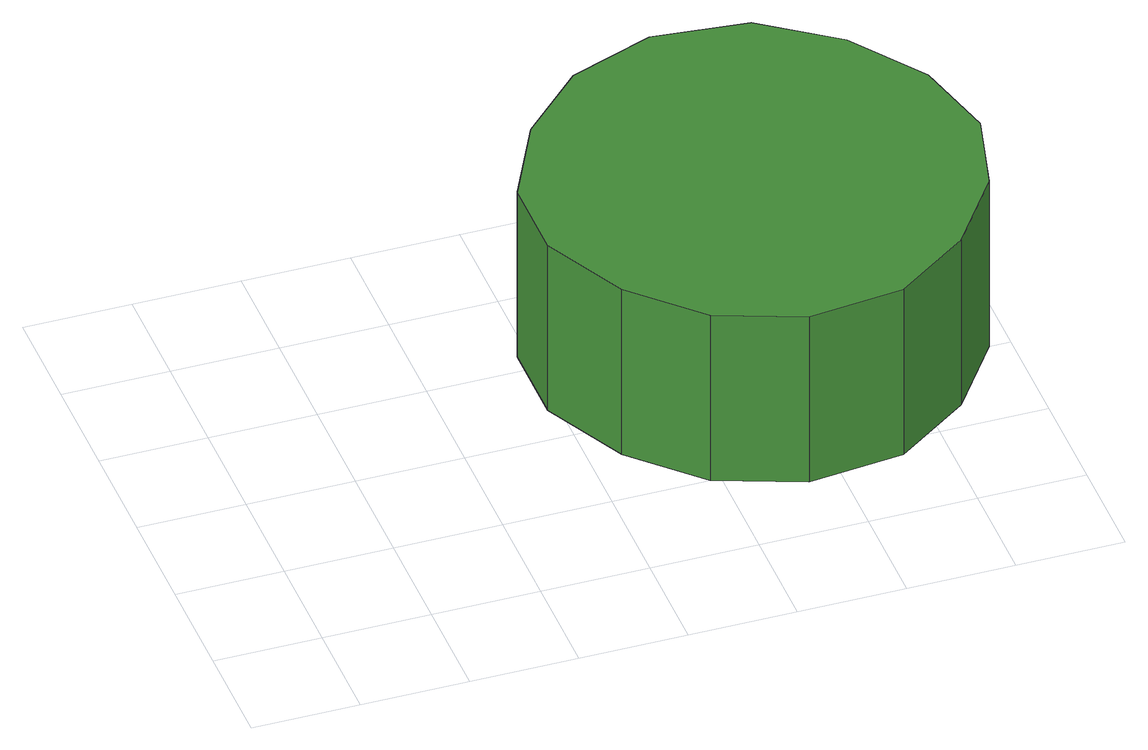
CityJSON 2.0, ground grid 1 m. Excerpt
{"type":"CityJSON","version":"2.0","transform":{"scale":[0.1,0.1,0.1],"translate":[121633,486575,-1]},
"CityObjects":{
"tree1":{"type":"SolitaryVegetationObject","attributes":{"function":"something"},"geometry":[{"type":"MultiSurface","lod":"1","boundaries":[[[0,1,2,3,4,5,6,7,8,9,10,11,12,13,14]],[[15,16,17,18,19,20,21,22,23,24,25,26,27,28,29]],[[0,29,28,1]],[[1,28,27,2]],[[2,27,26,3]],[[3,26,25,4]],[[4,25,24,5]],[[5,24,23,6]],[[6,23,22,7]],[[7,22,21,8]],[[8,21,20,9]],[[9,20,19,10]],[[10,19,18,11]],[[11,18,17,12]],[[12,17,16,13]],[[13,16,15,14]],[[14,15,29,0]]]}]},
"tree2":{"type":"SolitaryVegetationObject","attributes":{"function":"something"}}
},
"vertices":[
[70,28,26],[68,36,26],[63,43,26],[56,48,26],[47,49,26],[39,46,26],[33,40,26],[29,32,26],[29,24,26],[33,16,26],[39,10,26],[47,7,26],[56,8,26],[63,13,26],[68,20,26],[68,20,8],[63,13,8],[56,8,8],[47,7,8],[39,10,8],[33,16,8],[29,24,8],[29,32,8],[33,40,8],[39,46,8],[47,49,8],[56,48,8],[63,43,8],[68,36,8],[70,28,8]
]}
